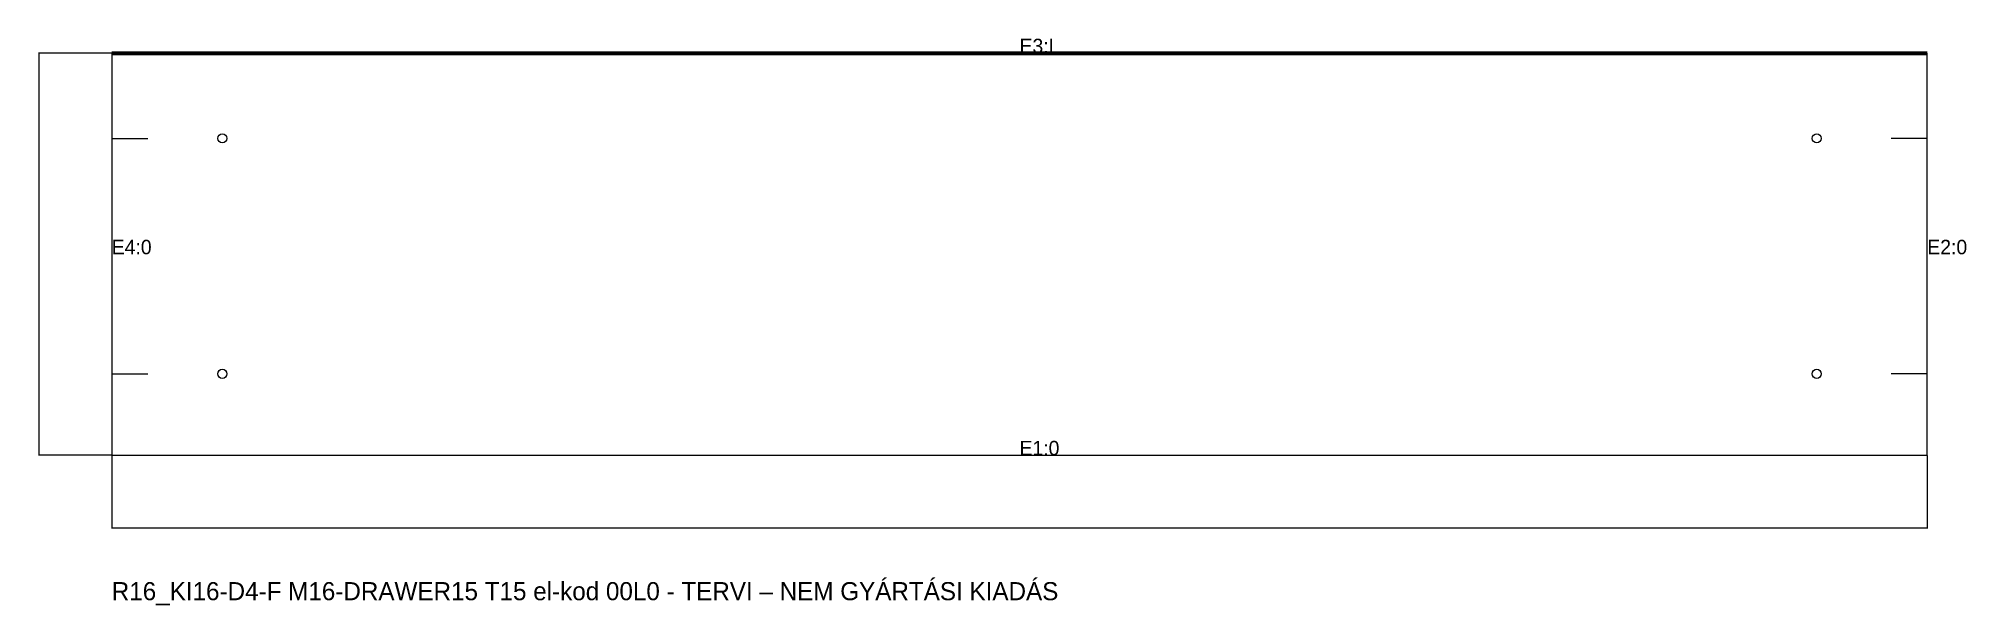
# Model space of a CAD drawing. Header units: millimetres. Extents: x -40 to 1024, y -83 to 230.
import ezdxf

# ---------------------------------------------------------------- set-up
doc = ezdxf.new("R2010")
doc.units = ezdxf.units.MM
for name, color, linetype in [('ELZARAS', 1, 'Continuous'), ('FURAT_B', 4, 'Continuous'), ('FURAT_EL', 3, 'Continuous'), ('KONTUR', 7, 'Continuous'), ('MERET', 8, 'Continuous'), ('SZOVEG', 7, 'Continuous')]:
    doc.layers.add(name, color=color, linetype=linetype)
doc.styles.add('OpenSansCondensed-Light', font='OpenSansCondensed-Light.ttf')
doc.dimstyles.new('EZDXF', dxfattribs={"dimtxt": 0.25, "dimasz": 0.175, "dimexe": 0.375, "dimexo": 0.125, "dimgap": 0.1, "dimtad": 1, "dimlfac": 100, "dimzin": 12, "dimdsep": 46, "dimtxsty": 'OpenSansCondensed-Light', "dimblk": 'ARCHTICK', "dimcen": 2.5, "dimazin": 3, "dimtfac": 0.5, "dimtmove": 2, "dimatfit": 3})

# ---------------------------------------------------------------- blocks, each defined once
blk = doc.blocks.new('_ARCHTICK')
at = {"color": 0, "linetype": 'BYBLOCK', "const_width": 0.15}
blk.add_lwpolyline([(-0.5, -0.5), (0.5, 0.5)], dxfattribs=at)

msp = doc.modelspace()

# ---------------------------------------------------------------- linework, layer by layer
at = {"layer": 'ELZARAS', "lineweight": 70}
msp.add_line((0, 222), (1002, 222), dxfattribs=at)
at = {"layer": 'FURAT_B'}
for centre in [(61, 175), (941, 175), (61, 45), (941, 45)]:
    msp.add_circle(centre, 2.5, dxfattribs=at)
at = {"layer": 'FURAT_EL'}
for p, q in [((0, 175), (20, 175)), ((1002, 175), (982, 175)), ((0, 45), (20, 45)), ((1002, 45), (982, 45))]:
    msp.add_line(p, q, dxfattribs=at)
at = {"layer": 'KONTUR'}
msp.add_lwpolyline([(0, 0), (1002, 0), (1002, 222), (0, 222)], close=True, dxfattribs=at)

# ---------------------------------------------------------------- texts
at = {"layer": 'SZOVEG'}
for s, height, p in [('E3:L', 8, (501, 222)), ('E4:0', 8, (0, 111)), ('E2:0', 8, (1002, 111)), ('E1:0', 8, (501, 0)), ('R16_KI16-D4-F M16-DRAWER15 T15 el-kod 00L0 - TERVI – NEM GYÁRTÁSI KIADÁS', 10, (0, -80))]:
    msp.add_text(s, height=height, dxfattribs=at).set_placement(p)

# ---------------------------------------------------------------- dimensions: what is measured, and where the dimension line sits
at = {"layer": 'MERET'}
msp.add_linear_dim(base=(-40, 0), p1=(0, 0), p2=(0, 222), angle=90, dimstyle='EZDXF', dxfattribs=at).render()
msp.add_linear_dim(base=(0, -40), p1=(0, 0), p2=(1002, 0), dimstyle='EZDXF', dxfattribs=at).render()

doc.saveas('drawing.dxf')
